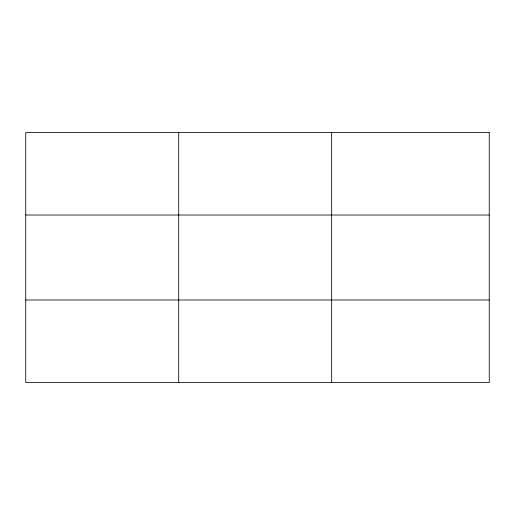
<?xml version="1.0" encoding="UTF-8"?>
<svg xmlns="http://www.w3.org/2000/svg" width="515" height="515" viewBox="0 0 515 515"><rect width="100%" height="100%" fill="white"/><g stroke="black" fill="none" stroke-linecap="round" stroke-linejoin="round"><path stroke-width="0.77" d="M178.705 382.452L178.705 132.548M331.66 382.452L331.66 132.548M25.75 215.019L489.25 215.019M25.75 299.981L489.25 299.981M489.25 132.548L489.25 382.452L25.75 382.452L25.75 132.548L489.25 132.548"/></g></svg>
